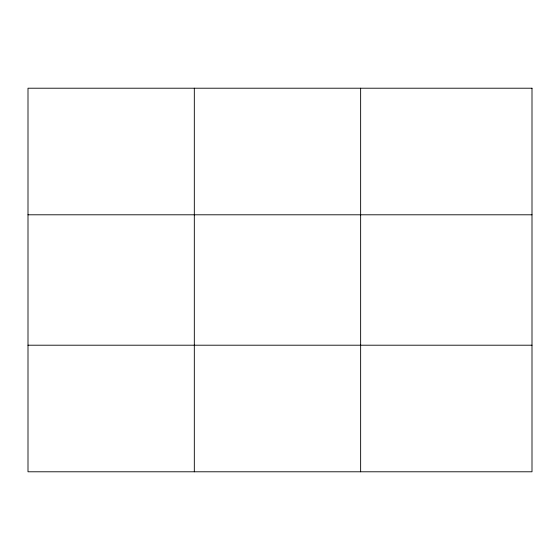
<?xml version="1.0" encoding="UTF-8"?>
<svg xmlns="http://www.w3.org/2000/svg" width="560" height="560" viewBox="0 0 560 560"><rect width="100%" height="100%" fill="white"/><g stroke="black" fill="none" stroke-linecap="round" stroke-linejoin="round"><path stroke-width="0.84" d="M194.32 88.214L194.32 471.786M360.64 88.214L360.64 471.786M28 214.795L532 214.795M28 345.205L532 345.205M532 88.214L532 471.786L28 471.786L28 88.214L532 88.214"/></g></svg>
